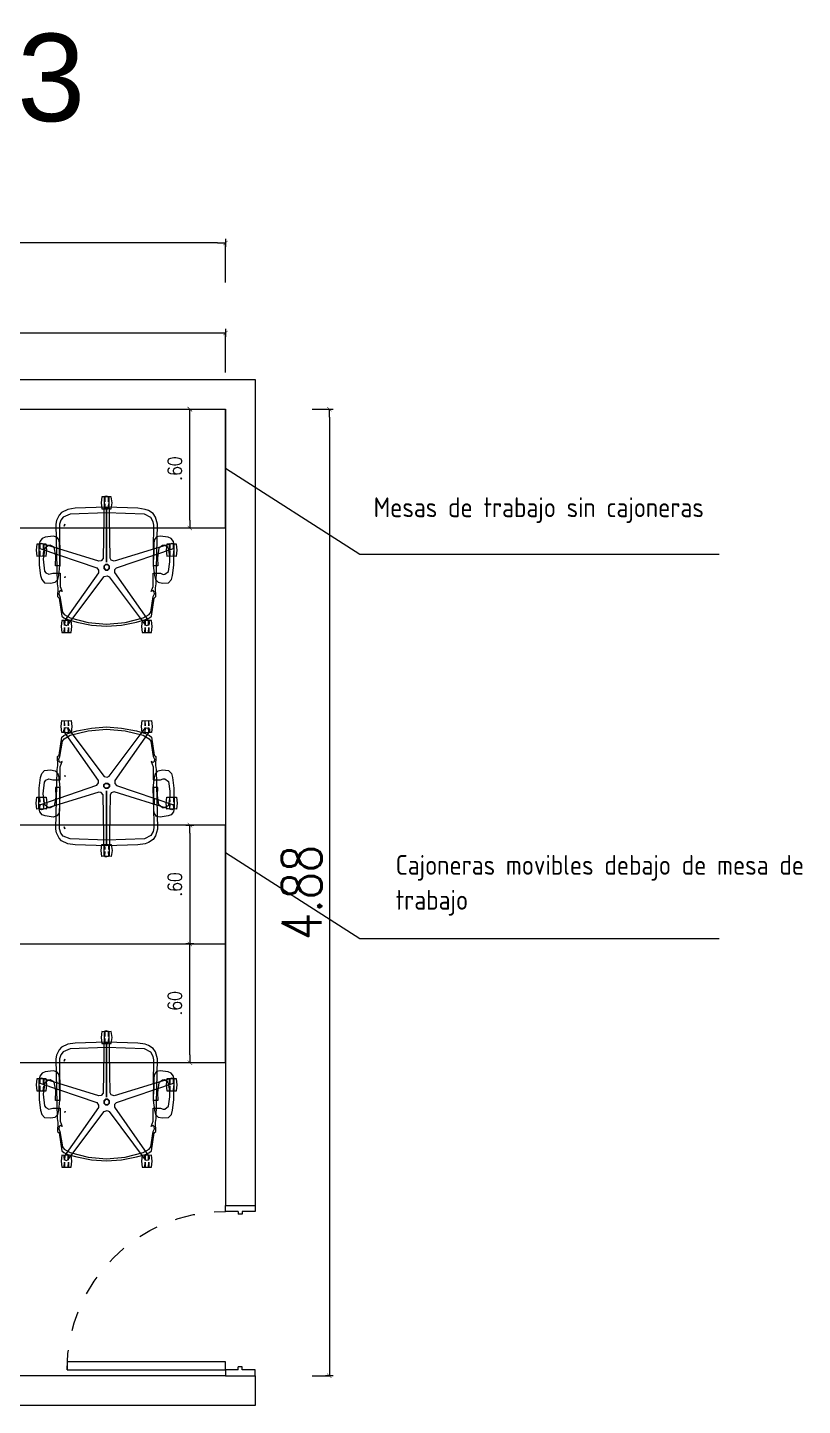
# Model space of a CAD drawing. Header units: millimetres. Extents: x 1591 to 1817, y 987 to 1091.
# Drawn here: x 1730.95 to 1734.87, y 1084.03 to 1090.98 of the extents above; entities that cross this region are included whole.
import ezdxf

# ---------------------------------------------------------------- set-up
doc = ezdxf.new("R2010")
doc.units = ezdxf.units.MM
doc.linetypes.add('HIDDEN2', pattern=[0.1875, 0.125, -0.0625])
for name, color, linetype in [('CA-Puertas', 252, 'Continuous'), ('CATALOGUE-TXT', 251, 'Continuous'), ('Paula', 1, 'Continuous')]:
    doc.layers.add(name, color=color, linetype=linetype)
doc.styles.add('RR', font='ROMANS.shx', dxfattribs={"width": 0.8})
doc.styles.get("Standard").update_dxf_attribs({"font": 'arial.ttf'})
doc.dimstyles.new('Copy of xx', dxfattribs={"dimscale": 2, "dimtxt": 0.036, "dimasz": 0.02, "dimexe": 0, "dimexo": 0.1, "dimgap": 0.02, "dimtad": 1, "dimzin": 4, "dimdsep": 46, "dimtxsty": 'RR', "dimblk1": 'COTA_N', "dimblk2": 'COTA_N', "dimsah": 1, "dimcen": 0, "dimclrd": 256, "dimclre": 256, "dimclrt": 256, "dimadec": 0, "dimazin": 0, "dimtfac": 1, "dimtix": 1, "dimtmove": 0, "dimatfit": 3, "dimldrblk": 'COTA_N', "dimfxl": 1, "dimtolj": 1, "dimtzin": 0, "dimarcsym": 0})

# ---------------------------------------------------------------- blocks, each defined once
blk = doc.blocks.new('A$C6B163F74')
for p, q in [((0.03, 0.085), (0.045, 0.085)), ((0.045, 0.065), (0.045, 0.085)), ((0.83, 0.085), (0.815, 0.085)), ((0.815, 0.065), (0.815, 0.085)), ((0.03, 0.065), (0.045, 0.065)), ((0.83, 0.065), (0.815, 0.065))]:
    blk.add_line(p, q)
blk.add_lwpolyline([(0.79, 0.95), (0.83, 0.95), (0.83, 0.15), (0.79, 0.15)], close=True)
for points in [[(0.03, 0.085), (0.03, 0.135), (0.03, 0.15), (0, 0.15), (0, 0.135)], [(0.83, 0.085), (0.83, 0.135), (0.83, 0.15), (0.86, 0.15), (0.86, 0.135)], [(0, 0.015), (0, 0), (0.03, 0), (0.03, 0.065)], [(0.86, 0.015), (0.86, 0), (0.83, 0), (0.83, 0.065)]]:
    blk.add_lwpolyline(points)
at = {"linetype": 'HIDDEN2', "ltscale": 0.5}
blk.add_arc((0.83, 0.15), 0.8, 90, 180, dxfattribs=at)
blk = doc.blocks.new('COTA_N')
for p, q in [((-1, 0), (0, 0)), ((0, 0.5), (0, -0.5))]:
    blk.add_line(p, q)
at = {"const_width": 0.065}
blk.add_lwpolyline([(0.14, 0.14), (0.28, 0.28), (0, 0), (-0.14, -0.14), (-0.28, -0.28)], dxfattribs=at)
blk = doc.blocks.new('*D74')
at = {"layer": 'CATALOGUE-TXT', "lineweight": -2, "transparency": 16777216}
blk.add_line((1731.7744, 1088.4953), (1731.7744, 1089.0153), dxfattribs=at)
at = {"layer": 'Defpoints', "color": 0, "transparency": 16777216}
for p in [(1731.7744, 1089.0553), (1731.7941, 1089.0553), (1731.7941, 1088.4553)]:
    blk.add_point(p, dxfattribs=at)
at = {"layer": 'CATALOGUE-TXT', "lineweight": -2, "transparency": 16777216, "xscale": 0.04, "yscale": 0.04, "zscale": 0.04}
for p, rotation in [((1731.7744, 1089.0553), 90), ((1731.7744, 1088.4553), 270)]:
    blk.add_blockref('COTA_N', p, dxfattribs=dict(at, rotation=rotation))
at = {"layer": 'CATALOGUE-TXT', "transparency": 16777216, "insert": (1731.6984, 1088.7553), "char_height": 0.072, "attachment_point": 5, "rotation": 90, "style": 'RR'}
blk.add_mtext('\\A1;.60', dxfattribs=at)
blk = doc.blocks.new('*D76')
at = {"layer": 'CATALOGUE-TXT', "lineweight": -2, "transparency": 16777216}
blk.add_line((1731.7744, 1085.7953), (1731.7744, 1086.3153), dxfattribs=at)
at = {"layer": 'Defpoints', "color": 0, "transparency": 16777216}
for p in [(1731.7744, 1086.3553), (1731.7941, 1086.3553), (1731.7941, 1085.7553)]:
    blk.add_point(p, dxfattribs=at)
at = {"layer": 'CATALOGUE-TXT', "lineweight": -2, "transparency": 16777216, "xscale": 0.04, "yscale": 0.04, "zscale": 0.04}
for p, rotation in [((1731.7744, 1086.3553), 90), ((1731.7744, 1085.7553), 270)]:
    blk.add_blockref('COTA_N', p, dxfattribs=dict(at, rotation=rotation))
at = {"layer": 'CATALOGUE-TXT', "transparency": 16777216, "insert": (1731.6984, 1086.0553), "char_height": 0.072, "attachment_point": 5, "rotation": 90, "style": 'RR'}
blk.add_mtext('\\A1;.60', dxfattribs=at)
blk = doc.blocks.new('*D72')
at = {"layer": 'CATALOGUE-TXT', "lineweight": -2, "transparency": 16777216}
blk.add_line((1731.7744, 1086.9153), (1731.7744, 1086.3953), dxfattribs=at)
at = {"layer": 'Defpoints', "color": 0, "transparency": 16777216}
for p in [(1731.7941, 1086.9553), (1731.7744, 1086.3553), (1731.7941, 1086.3553)]:
    blk.add_point(p, dxfattribs=at)
at = {"layer": 'CATALOGUE-TXT', "lineweight": -2, "transparency": 16777216, "xscale": 0.04, "yscale": 0.04, "zscale": 0.04}
for p, rotation in [((1731.7744, 1086.9553), 90), ((1731.7744, 1086.3553), 270)]:
    blk.add_blockref('COTA_N', p, dxfattribs=dict(at, rotation=rotation))
at = {"layer": 'CATALOGUE-TXT', "transparency": 16777216, "insert": (1731.6984, 1086.6553), "char_height": 0.072, "attachment_point": 5, "rotation": 90, "style": 'RR'}
blk.add_mtext('\\A1;.60', dxfattribs=at)
blk = doc.blocks.new('*D88')
at = {"layer": 'CATALOGUE-TXT', "lineweight": -2, "transparency": 16777216}
for p, q in [((1732.3914, 1089.0553), (1732.4788, 1089.0553)), ((1732.4788, 1089.0153), (1732.4788, 1084.2153)), ((1732.3914, 1084.1753), (1732.4788, 1084.1753))]:
    blk.add_line(p, q, dxfattribs=at)
at = {"layer": 'Defpoints', "color": 0, "transparency": 16777216}
for p in [(1732.1914, 1089.0553), (1732.1914, 1084.1753), (1732.4788, 1084.1753)]:
    blk.add_point(p, dxfattribs=at)
at = {"layer": 'CATALOGUE-TXT', "lineweight": -2, "transparency": 16777216, "xscale": 0.04, "yscale": 0.04, "zscale": 0.04}
for p, rotation in [((1732.4788, 1089.0553), 90), ((1732.4788, 1084.1753), 270)]:
    blk.add_blockref('COTA_N', p, dxfattribs=dict(at, rotation=rotation))
at = {"layer": 'CATALOGUE-TXT', "transparency": 16777216, "insert": (1732.3388, 1086.6153), "char_height": 0.072, "attachment_point": 5, "rotation": 90, "style": 'RR'}
blk.add_mtext('\\A1;{\\H2.77778x;4.88}', dxfattribs=at)
blk = doc.blocks.new('*D89')
at = {"layer": 'CATALOGUE-TXT', "lineweight": -2, "transparency": 16777216}
for p, q in [((1728.294, 1089.2402), (1728.294, 1089.4402)), ((1728.334, 1089.4402), (1731.914, 1089.4402)), ((1731.954, 1089.2402), (1731.954, 1089.4402))]:
    blk.add_line(p, q, dxfattribs=at)
at = {"layer": 'Defpoints', "color": 0, "transparency": 16777216}
for p in [(1731.954, 1089.4402), (1728.294, 1088.5797), (1731.954, 1088.5797)]:
    blk.add_point(p, dxfattribs=at)
at = {"layer": 'CATALOGUE-TXT', "lineweight": -2, "transparency": 16777216, "xscale": 0.04, "yscale": 0.04, "zscale": 0.04, "rotation": 180}
blk.add_blockref('COTA_N', (1728.294, 1089.4402), dxfattribs=at)
at = {"layer": 'CATALOGUE-TXT', "lineweight": -2, "transparency": 16777216, "xscale": 0.04, "yscale": 0.04, "zscale": 0.04}
blk.add_blockref('COTA_N', (1731.954, 1089.4402), dxfattribs=at)
at = {"layer": 'CATALOGUE-TXT', "transparency": 16777216, "insert": (1730.124, 1089.5802), "char_height": 0.072, "attachment_point": 5, "style": 'RR'}
blk.add_mtext('\\A1;{\\H2.77778x;3.66}', dxfattribs=at)
blk = doc.blocks.new('*D97')
at = {"layer": 'CATALOGUE-TXT', "lineweight": -2, "transparency": 16777216}
for p, q in [((1727.844, 1089.6946), (1727.844, 1089.8946)), ((1731.914, 1089.8946), (1727.884, 1089.8946)), ((1731.954, 1089.6946), (1731.954, 1089.8946))]:
    blk.add_line(p, q, dxfattribs=at)
at = {"layer": 'Defpoints', "color": 0, "transparency": 16777216}
for p in [(1727.844, 1089.8946), (1727.844, 1089.0553), (1731.954, 1089.0553)]:
    blk.add_point(p, dxfattribs=at)
at = {"layer": 'CATALOGUE-TXT', "lineweight": -2, "transparency": 16777216, "xscale": 0.04, "yscale": 0.04, "zscale": 0.04, "rotation": 180}
blk.add_blockref('COTA_N', (1727.844, 1089.8946), dxfattribs=at)
at = {"layer": 'CATALOGUE-TXT', "lineweight": -2, "transparency": 16777216, "xscale": 0.04, "yscale": 0.04, "zscale": 0.04}
blk.add_blockref('COTA_N', (1731.954, 1089.8946), dxfattribs=at)
at = {"layer": 'CATALOGUE-TXT', "transparency": 16777216, "insert": (1729.899, 1090.0346), "char_height": 0.072, "attachment_point": 5, "style": 'RR'}
blk.add_mtext('\\A1;{\\H2.77778x;4.11}', dxfattribs=at)

msp = doc.modelspace()

# ---------------------------------------------------------------- linework, layer by layer
for points in [[(1732.104, 1084.0253), (1727.694, 1084.0253), (1727.694, 1089.2053), (1732.104, 1089.2053), (1732.104, 1085.0353)], [(1727.844, 1089.0553), (1731.954, 1089.0553), (1731.954, 1085.0353)], [(1731.9515, 1084.1753), (1727.844, 1084.1753), (1727.844, 1089.0553)], [(1731.954, 1088.4553), (1731.954, 1089.0553)], [(1731.0112, 1088.3596), (1731.0167, 1088.3527), (1731.3054, 1088.2541), (1731.3138, 1088.2417), (1731.3123, 1088.2297), (1731.1374, 1087.9813), (1731.1372, 1087.9753), (1731.1428, 1087.9662), (1731.1504, 1087.9627), (1731.1587, 1087.9657), (1731.3417, 1088.2099), (1731.3561, 1088.214), (1731.367, 1088.2089), (1731.5492, 1087.9658), (1731.5548, 1087.9638), (1731.5652, 1087.9662), (1731.5709, 1087.9724), (1731.5706, 1087.9812), (1731.3949, 1088.2307), (1731.3954, 1088.2457), (1731.4037, 1088.2545), (1731.6912, 1088.3527), (1731.6949, 1088.3574), (1731.6957, 1088.368), (1731.6916, 1088.3753), (1731.6831, 1088.3777), (1731.3916, 1088.2878), (1731.3775, 1088.2929), (1731.3716, 1088.3035), (1731.3671, 1088.6072), (1731.3638, 1088.6122), (1731.354, 1088.6163), (1731.3457, 1088.6146), (1731.3408, 1088.6073), (1731.3363, 1088.3022), (1731.3271, 1088.2904), (1731.3152, 1088.2881), (1731.0249, 1088.3777), (1731.0192, 1088.3761), (1731.0122, 1088.368), (1731.0112, 1088.3596)], [(1731.1388, 1088.4639), (1731.1424, 1088.4744), (1731.1388, 1088.4639)], [(1731.012, 1088.3645), (1731.0141, 1088.268), (1731.0207, 1088.2155), (1731.0265, 1088.1951), (1731.0408, 1088.1794), (1731.0711, 1088.1769), (1731.0934, 1088.1812), (1731.1068, 1088.195), (1731.1124, 1088.2154), (1731.1182, 1088.2669), (1731.1161, 1088.381), (1731.1122, 1088.3973), (1731.1034, 1088.4089), (1731.0833, 1088.4147), (1731.0437, 1088.4092), (1731.028, 1088.4029), (1731.0166, 1088.3877), (1731.012, 1088.3645)], [(1731.5898, 1088.2669), (1731.5955, 1088.2154), (1731.6011, 1088.195), (1731.6146, 1088.1812), (1731.6369, 1088.1769), (1731.6671, 1088.1794), (1731.6814, 1088.1951), (1731.6872, 1088.2155), (1731.6939, 1088.268), (1731.6959, 1088.3645), (1731.6914, 1088.3877), (1731.6799, 1088.4029), (1731.6643, 1088.4092), (1731.6247, 1088.4147), (1731.6067, 1088.4116), (1731.5957, 1088.3973), (1731.5919, 1088.381), (1731.5898, 1088.2669)], [(1731.1237, 1087.9581), (1731.1272, 1087.9278), (1731.1403, 1087.928), (1731.1418, 1087.9533), (1731.1418, 1087.9282), (1731.1596, 1087.9277), (1731.1616, 1087.9533), (1731.1616, 1087.928), (1731.1747, 1087.9278), (1731.1782, 1087.9581), (1731.1747, 1087.9884), (1731.1616, 1087.9876), (1731.1601, 1087.963), (1731.1601, 1087.9881), (1731.1423, 1087.9886), (1731.1418, 1087.963), (1731.1403, 1087.9876), (1731.1272, 1087.9884), (1731.1237, 1087.9581)], [(1731.5298, 1087.9581), (1731.5332, 1087.9278), (1731.5463, 1087.928), (1731.5479, 1087.9533), (1731.5479, 1087.9282), (1731.5656, 1087.9277), (1731.5677, 1087.9533), (1731.5677, 1087.928), (1731.5808, 1087.9278), (1731.5842, 1087.9581), (1731.5808, 1087.9884), (1731.5677, 1087.9876), (1731.5662, 1087.963), (1731.5662, 1087.9881), (1731.5484, 1087.9886), (1731.5479, 1087.963), (1731.5463, 1087.9876), (1731.5332, 1087.9884), (1731.5298, 1087.9581)], [(1731.1237, 1087.4525), (1731.1272, 1087.4828), (1731.1403, 1087.4826), (1731.1418, 1087.4574), (1731.1418, 1087.4825), (1731.1596, 1087.483), (1731.1616, 1087.4574), (1731.1616, 1087.4826), (1731.1747, 1087.4828), (1731.1782, 1087.4525), (1731.1747, 1087.4223), (1731.1616, 1087.4231), (1731.1601, 1087.4477), (1731.1601, 1087.4226), (1731.1423, 1087.422), (1731.1418, 1087.4477), (1731.1403, 1087.4231), (1731.1272, 1087.4223), (1731.1237, 1087.4525)], [(1731.5298, 1087.4525), (1731.5332, 1087.4828), (1731.5463, 1087.4826), (1731.5479, 1087.4574), (1731.5479, 1087.4825), (1731.5656, 1087.483), (1731.5677, 1087.4574), (1731.5677, 1087.4826), (1731.5808, 1087.4828), (1731.5842, 1087.4525), (1731.5808, 1087.4223), (1731.5677, 1087.4231), (1731.5662, 1087.4477), (1731.5662, 1087.4226), (1731.5484, 1087.422), (1731.5479, 1087.4477), (1731.5463, 1087.4231), (1731.5332, 1087.4223), (1731.5298, 1087.4525)], [(1731.0112, 1087.0511), (1731.0167, 1087.058), (1731.3054, 1087.1565), (1731.3138, 1087.169), (1731.3123, 1087.181), (1731.1374, 1087.4294), (1731.1372, 1087.4353), (1731.1428, 1087.4444), (1731.1504, 1087.448), (1731.1587, 1087.4449), (1731.3417, 1087.2008), (1731.3561, 1087.1966), (1731.367, 1087.2017), (1731.5492, 1087.4448), (1731.5548, 1087.4469), (1731.5652, 1087.4444), (1731.5709, 1087.4382), (1731.5706, 1087.4294), (1731.3949, 1087.18), (1731.3954, 1087.165), (1731.4037, 1087.1561), (1731.6912, 1087.058), (1731.6949, 1087.0533), (1731.6957, 1087.0427), (1731.6916, 1087.0353), (1731.6831, 1087.0329), (1731.3916, 1087.1229), (1731.3775, 1087.1178), (1731.3716, 1087.1072), (1731.3671, 1086.8035), (1731.3638, 1086.7985), (1731.354, 1086.7944), (1731.3457, 1086.796), (1731.3408, 1086.8033), (1731.3363, 1087.1084), (1731.3271, 1087.1202), (1731.3152, 1087.1225), (1731.0249, 1087.033), (1731.0192, 1087.0346), (1731.0122, 1087.0427), (1731.0112, 1087.0511)], [(1731.012, 1087.0462), (1731.0141, 1087.1426), (1731.0207, 1087.1952), (1731.0265, 1087.2156), (1731.0408, 1087.2313), (1731.0711, 1087.2338), (1731.0934, 1087.2295), (1731.1068, 1087.2157), (1731.1124, 1087.1952), (1731.1182, 1087.1437), (1731.1161, 1087.0297), (1731.1122, 1087.0134), (1731.1034, 1087.0018), (1731.0833, 1086.9959), (1731.0437, 1087.0015), (1731.028, 1087.0078), (1731.0166, 1087.023), (1731.012, 1087.0462)], [(1731.5898, 1087.1437), (1731.5955, 1087.1952), (1731.6011, 1087.2157), (1731.6146, 1087.2295), (1731.6369, 1087.2338), (1731.6671, 1087.2313), (1731.6814, 1087.2156), (1731.6872, 1087.1952), (1731.6939, 1087.1426), (1731.6959, 1087.0462), (1731.6914, 1087.023), (1731.6799, 1087.0078), (1731.6643, 1087.0015), (1731.6247, 1086.9959), (1731.6067, 1086.999), (1731.5957, 1087.0134), (1731.5919, 1087.0297), (1731.5898, 1087.1437)], [(1731.1388, 1086.9468), (1731.1424, 1086.9363), (1731.1388, 1086.9468)], [(1731.954, 1086.9553), (1731.954, 1086.3553)], [(1731.954, 1085.7553), (1731.954, 1086.3553)], [(1731.0112, 1085.6596), (1731.0167, 1085.6527), (1731.3054, 1085.5541), (1731.3138, 1085.5417), (1731.3123, 1085.5297), (1731.1374, 1085.2813), (1731.1372, 1085.2753), (1731.1428, 1085.2662), (1731.1504, 1085.2627), (1731.1587, 1085.2657), (1731.3417, 1085.5099), (1731.3561, 1085.514), (1731.367, 1085.5089), (1731.5492, 1085.2658), (1731.5548, 1085.2638), (1731.5652, 1085.2662), (1731.5709, 1085.2724), (1731.5706, 1085.2812), (1731.3949, 1085.5307), (1731.3954, 1085.5457), (1731.4037, 1085.5545), (1731.6912, 1085.6527), (1731.6949, 1085.6574), (1731.6957, 1085.668), (1731.6916, 1085.6753), (1731.6831, 1085.6777), (1731.3916, 1085.5878), (1731.3775, 1085.5929), (1731.3716, 1085.6035), (1731.3671, 1085.9072), (1731.3638, 1085.9122), (1731.354, 1085.9163), (1731.3457, 1085.9146), (1731.3408, 1085.9073), (1731.3363, 1085.6022), (1731.3271, 1085.5904), (1731.3152, 1085.5881), (1731.0249, 1085.6777), (1731.0192, 1085.6761), (1731.0122, 1085.668), (1731.0112, 1085.6596)], [(1731.1388, 1085.7639), (1731.1424, 1085.7744), (1731.1388, 1085.7639)], [(1731.012, 1085.6645), (1731.0141, 1085.568), (1731.0207, 1085.5155), (1731.0265, 1085.4951), (1731.0408, 1085.4794), (1731.0711, 1085.4769), (1731.0934, 1085.4812), (1731.1068, 1085.495), (1731.1124, 1085.5154), (1731.1182, 1085.5669), (1731.1161, 1085.681), (1731.1122, 1085.6973), (1731.1034, 1085.7089), (1731.0833, 1085.7147), (1731.0437, 1085.7092), (1731.028, 1085.7029), (1731.0166, 1085.6877), (1731.012, 1085.6645)], [(1731.5898, 1085.5669), (1731.5955, 1085.5154), (1731.6011, 1085.495), (1731.6146, 1085.4812), (1731.6369, 1085.4769), (1731.6671, 1085.4794), (1731.6814, 1085.4951), (1731.6872, 1085.5155), (1731.6939, 1085.568), (1731.6959, 1085.6645), (1731.6914, 1085.6877), (1731.6799, 1085.7029), (1731.6643, 1085.7092), (1731.6247, 1085.7147), (1731.6067, 1085.7116), (1731.5957, 1085.6973), (1731.5919, 1085.681), (1731.5898, 1085.5669)], [(1731.1237, 1085.2581), (1731.1272, 1085.2278), (1731.1403, 1085.228), (1731.1418, 1085.2533), (1731.1418, 1085.2282), (1731.1596, 1085.2277), (1731.1616, 1085.2533), (1731.1616, 1085.228), (1731.1747, 1085.2278), (1731.1782, 1085.2581), (1731.1747, 1085.2884), (1731.1616, 1085.2876), (1731.1601, 1085.263), (1731.1601, 1085.2881), (1731.1423, 1085.2886), (1731.1418, 1085.263), (1731.1403, 1085.2876), (1731.1272, 1085.2884), (1731.1237, 1085.2581)], [(1731.5298, 1085.2581), (1731.5332, 1085.2278), (1731.5463, 1085.228), (1731.5479, 1085.2533), (1731.5479, 1085.2282), (1731.5656, 1085.2277), (1731.5677, 1085.2533), (1731.5677, 1085.228), (1731.5808, 1085.2278), (1731.5842, 1085.2581), (1731.5808, 1085.2884), (1731.5677, 1085.2876), (1731.5662, 1085.263), (1731.5662, 1085.2881), (1731.5484, 1085.2886), (1731.5479, 1085.263), (1731.5463, 1085.2876), (1731.5332, 1085.2884), (1731.5298, 1085.2581)], [(1731.954, 1085.0353), (1732.104, 1085.0353)], [(1731.954, 1084.1753), (1731.949, 1084.1753)], [(1731.954, 1084.1753), (1732.104, 1084.1753)], [(1732.104, 1084.1753), (1732.104, 1084.0253), (1732.104, 1084.0253)]]:
    msp.add_lwpolyline(points)
for points in [[(1731.3268, 1088.583), (1731.3302, 1088.5527), (1731.3433, 1088.5529), (1731.3448, 1088.5782), (1731.3448, 1088.553), (1731.3626, 1088.5525), (1731.3646, 1088.5782), (1731.3646, 1088.5529), (1731.3777, 1088.5527), (1731.3812, 1088.583), (1731.3777, 1088.6133), (1731.3646, 1088.6124), (1731.3631, 1088.5878), (1731.3631, 1088.613), (1731.3454, 1088.6135), (1731.3448, 1088.5878), (1731.3433, 1088.6124), (1731.3302, 1088.6133), (1731.3268, 1088.583)], [(1731.0396, 1088.2383), (1731.0465, 1088.2292), (1731.0616, 1088.2215), (1731.0818, 1088.2266), (1731.1186, 1088.2266), (1731.1194, 1088.1605), (1731.1294, 1088.1344), (1731.1187, 1088.1392), (1731.1141, 1088.1336), (1731.1122, 1088.1223), (1731.1184, 1088.109), (1731.1308, 1088.0307), (1731.1389, 1088.0191), (1731.17, 1088.0017), (1731.2607, 1087.9789), (1731.354, 1087.9703), (1731.4473, 1087.9789), (1731.538, 1088.0017), (1731.5691, 1088.0191), (1731.5772, 1088.0307), (1731.5896, 1088.109), (1731.5958, 1088.1223), (1731.5939, 1088.1336), (1731.5894, 1088.1392), (1731.5785, 1088.1343), (1731.5885, 1088.1605), (1731.5894, 1088.2266), (1731.6262, 1088.2266), (1731.6397, 1088.2208), (1731.6481, 1088.2217), (1731.6663, 1088.2356), (1731.6737, 1088.2841), (1731.6731, 1088.3149), (1731.6655, 1088.3582), (1731.6443, 1088.3685), (1731.6359, 1088.3676), (1731.6177, 1088.3537), (1731.6103, 1088.3053), (1731.6122, 1088.265), (1731.5899, 1088.2652), (1731.5906, 1088.3207), (1731.594, 1088.3217), (1731.594, 1088.3506), (1731.5909, 1088.3516), (1731.5923, 1088.4699), (1731.5884, 1088.4872), (1731.5765, 1088.5083), (1731.546, 1088.525), (1731.354, 1088.5319), (1731.354, 1088.2823), (1731.354, 1088.5319), (1731.1692, 1088.5252), (1731.1353, 1088.5105), (1731.1234, 1088.4955), (1731.1156, 1088.4746), (1731.1181, 1088.2652), (1731.0957, 1088.265), (1731.0971, 1088.3149), (1731.0895, 1088.3582), (1731.0683, 1088.3685), (1731.0599, 1088.3676), (1731.0416, 1088.3537), (1731.0339, 1088.2977), (1731.0396, 1088.2383)], [(1731.0976, 1088.475), (1731.1037, 1088.1738), (1731.1074, 1088.1537), (1731.1051, 1088.1091), (1731.1137, 1088.1015), (1731.1282, 1088.0111), (1731.138, 1088.0023), (1731.1574, 1087.9927), (1731.2033, 1087.9797), (1731.2781, 1087.9652), (1731.354, 1087.9595), (1731.4299, 1087.9652), (1731.5047, 1087.9797), (1731.5506, 1087.9927), (1731.57, 1088.0023), (1731.5798, 1088.0111), (1731.5943, 1088.1015), (1731.6029, 1088.1091), (1731.6005, 1088.1538), (1731.6042, 1088.1738), (1731.6104, 1088.475), (1731.6002, 1088.5101), (1731.5884, 1088.5283), (1731.5661, 1088.5432), (1731.5493, 1088.5496), (1731.5121, 1088.5551), (1731.354, 1088.5602), (1731.354, 1088.5322), (1731.354, 1088.5602), (1731.1958, 1088.5551), (1731.1587, 1088.5496), (1731.126, 1088.5339), (1731.1138, 1088.5206), (1731.1015, 1088.4938), (1731.0976, 1088.475)], [(1730.9983, 1088.3443), (1731.0017, 1088.314), (1731.0148, 1088.3142), (1731.0163, 1088.3395), (1731.0163, 1088.3144), (1731.0341, 1088.3138), (1731.0361, 1088.3395), (1731.0361, 1088.3142), (1731.0492, 1088.314), (1731.0527, 1088.3443), (1731.0492, 1088.3746), (1731.0361, 1088.3738), (1731.0346, 1088.3492), (1731.0346, 1088.3743), (1731.0168, 1088.3748), (1731.0163, 1088.3492), (1731.0148, 1088.3738), (1731.0017, 1088.3746), (1730.9983, 1088.3443)], [(1731.6553, 1088.3443), (1731.6587, 1088.314), (1731.6718, 1088.3142), (1731.6733, 1088.3395), (1731.6733, 1088.3144), (1731.6911, 1088.3138), (1731.6932, 1088.3395), (1731.6932, 1088.3142), (1731.7062, 1088.314), (1731.7097, 1088.3443), (1731.7063, 1088.3746), (1731.6932, 1088.3738), (1731.6916, 1088.3492), (1731.6916, 1088.3743), (1731.6739, 1088.3748), (1731.6733, 1088.3492), (1731.6718, 1088.3738), (1731.6587, 1088.3746), (1731.6553, 1088.3443)], [(1731.3399, 1088.2511), (1731.3481, 1088.2429), (1731.3598, 1088.2429), (1731.3681, 1088.2511), (1731.3681, 1088.2628), (1731.3598, 1088.271), (1731.3481, 1088.271), (1731.3399, 1088.2628), (1731.3399, 1088.2511)], [(1731.3416, 1088.2518), (1731.3489, 1088.2446), (1731.3591, 1088.2446), (1731.3663, 1088.2518), (1731.3663, 1088.2621), (1731.3591, 1088.2693), (1731.3489, 1088.2693), (1731.3416, 1088.2621), (1731.3416, 1088.2518)], [(1731.1435, 1088.2044), (1731.1442, 1088.2106), (1731.1441, 1088.2106), (1731.1435, 1088.2044)], [(1731.0396, 1087.1723), (1731.0465, 1087.1815), (1731.0616, 1087.1891), (1731.0818, 1087.184), (1731.1186, 1087.184), (1731.1194, 1087.2502), (1731.1294, 1087.2763), (1731.1187, 1087.2715), (1731.1141, 1087.277), (1731.1122, 1087.2883), (1731.1184, 1087.3017), (1731.1308, 1087.38), (1731.1389, 1087.3916), (1731.17, 1087.4089), (1731.2607, 1087.4318), (1731.354, 1087.4404), (1731.4473, 1087.4318), (1731.538, 1087.4089), (1731.5691, 1087.3916), (1731.5772, 1087.38), (1731.5896, 1087.3017), (1731.5958, 1087.2883), (1731.5939, 1087.277), (1731.5894, 1087.2715), (1731.5785, 1087.2763), (1731.5885, 1087.2502), (1731.5894, 1087.184), (1731.6262, 1087.184), (1731.6397, 1087.1898), (1731.6481, 1087.1889), (1731.6663, 1087.1751), (1731.6737, 1087.1266), (1731.6731, 1087.0958), (1731.6655, 1087.0525), (1731.6443, 1087.0421), (1731.6359, 1087.043), (1731.6177, 1087.0569), (1731.6103, 1087.1054), (1731.6122, 1087.1457), (1731.5899, 1087.1455), (1731.5906, 1087.0899), (1731.594, 1087.0889), (1731.594, 1087.06), (1731.5909, 1087.059), (1731.5923, 1086.9408), (1731.5884, 1086.9234), (1731.5765, 1086.9023), (1731.546, 1086.8857), (1731.354, 1086.8788), (1731.354, 1087.1283), (1731.354, 1086.8788), (1731.1692, 1086.8854), (1731.1353, 1086.9002), (1731.1234, 1086.9152), (1731.1156, 1086.9361), (1731.1181, 1087.1455), (1731.0957, 1087.1457), (1731.0971, 1087.0958), (1731.0895, 1087.0525), (1731.0683, 1087.0421), (1731.0599, 1087.043), (1731.0416, 1087.0569), (1731.0339, 1087.113), (1731.0396, 1087.1723)], [(1731.0976, 1086.9356), (1731.1037, 1087.2369), (1731.1074, 1087.2569), (1731.1051, 1087.3016), (1731.1137, 1087.3092), (1731.1282, 1087.3996), (1731.138, 1087.4083), (1731.1574, 1087.418), (1731.2033, 1087.4309), (1731.2781, 1087.4455), (1731.354, 1087.4512), (1731.4299, 1087.4455), (1731.5047, 1087.4309), (1731.5506, 1087.418), (1731.57, 1087.4083), (1731.5798, 1087.3996), (1731.5943, 1087.3092), (1731.6029, 1087.3016), (1731.6005, 1087.2569), (1731.6042, 1087.2368), (1731.6104, 1086.9356), (1731.6002, 1086.9005), (1731.5884, 1086.8823), (1731.5661, 1086.8675), (1731.5493, 1086.8611), (1731.5121, 1086.8556), (1731.354, 1086.8504), (1731.354, 1086.8784), (1731.354, 1086.8504), (1731.1958, 1086.8556), (1731.1587, 1086.8611), (1731.126, 1086.8767), (1731.1138, 1086.89), (1731.1015, 1086.9169), (1731.0976, 1086.9356)], [(1731.1435, 1087.2062), (1731.1442, 1087.2001), (1731.1441, 1087.2), (1731.1435, 1087.2062)], [(1731.3399, 1087.1596), (1731.3481, 1087.1678), (1731.3598, 1087.1678), (1731.3681, 1087.1596), (1731.3681, 1087.1479), (1731.3598, 1087.1396), (1731.3481, 1087.1396), (1731.3399, 1087.1479), (1731.3399, 1087.1596)], [(1731.3416, 1087.1588), (1731.3489, 1087.1661), (1731.3591, 1087.1661), (1731.3663, 1087.1588), (1731.3663, 1087.1486), (1731.3591, 1087.1414), (1731.3489, 1087.1414), (1731.3416, 1087.1486), (1731.3416, 1087.1588)], [(1730.9983, 1087.0663), (1731.0017, 1087.0966), (1731.0148, 1087.0964), (1731.0163, 1087.0712), (1731.0163, 1087.0963), (1731.0341, 1087.0968), (1731.0361, 1087.0712), (1731.0361, 1087.0964), (1731.0492, 1087.0966), (1731.0527, 1087.0663), (1731.0492, 1087.0361), (1731.0361, 1087.0369), (1731.0346, 1087.0615), (1731.0346, 1087.0364), (1731.0168, 1087.0359), (1731.0163, 1087.0615), (1731.0148, 1087.0369), (1731.0017, 1087.0361), (1730.9983, 1087.0663)], [(1731.6553, 1087.0663), (1731.6587, 1087.0966), (1731.6718, 1087.0964), (1731.6733, 1087.0712), (1731.6733, 1087.0963), (1731.6911, 1087.0968), (1731.6932, 1087.0712), (1731.6932, 1087.0964), (1731.7062, 1087.0966), (1731.7097, 1087.0663), (1731.7063, 1087.0361), (1731.6932, 1087.0369), (1731.6916, 1087.0615), (1731.6916, 1087.0364), (1731.6739, 1087.0359), (1731.6733, 1087.0615), (1731.6718, 1087.0369), (1731.6587, 1087.0361), (1731.6553, 1087.0663)], [(1731.3268, 1086.8277), (1731.3302, 1086.858), (1731.3433, 1086.8578), (1731.3448, 1086.8325), (1731.3448, 1086.8576), (1731.3626, 1086.8581), (1731.3646, 1086.8325), (1731.3646, 1086.8578), (1731.3777, 1086.858), (1731.3812, 1086.8277), (1731.3777, 1086.7974), (1731.3646, 1086.7982), (1731.3631, 1086.8228), (1731.3631, 1086.7977), (1731.3454, 1086.7972), (1731.3448, 1086.8228), (1731.3433, 1086.7982), (1731.3302, 1086.7974), (1731.3268, 1086.8277)], [(1731.3268, 1085.883), (1731.3302, 1085.8527), (1731.3433, 1085.8529), (1731.3448, 1085.8782), (1731.3448, 1085.853), (1731.3626, 1085.8525), (1731.3646, 1085.8782), (1731.3646, 1085.8529), (1731.3777, 1085.8527), (1731.3812, 1085.883), (1731.3777, 1085.9133), (1731.3646, 1085.9124), (1731.3631, 1085.8878), (1731.3631, 1085.913), (1731.3454, 1085.9135), (1731.3448, 1085.8878), (1731.3433, 1085.9124), (1731.3302, 1085.9133), (1731.3268, 1085.883)], [(1731.0396, 1085.5383), (1731.0465, 1085.5292), (1731.0616, 1085.5215), (1731.0818, 1085.5266), (1731.1186, 1085.5266), (1731.1194, 1085.4605), (1731.1294, 1085.4344), (1731.1187, 1085.4392), (1731.1141, 1085.4336), (1731.1122, 1085.4223), (1731.1184, 1085.409), (1731.1308, 1085.3307), (1731.1389, 1085.3191), (1731.17, 1085.3017), (1731.2607, 1085.2789), (1731.354, 1085.2703), (1731.4473, 1085.2789), (1731.538, 1085.3017), (1731.5691, 1085.3191), (1731.5772, 1085.3307), (1731.5896, 1085.409), (1731.5958, 1085.4223), (1731.5939, 1085.4336), (1731.5894, 1085.4392), (1731.5785, 1085.4343), (1731.5885, 1085.4605), (1731.5894, 1085.5266), (1731.6262, 1085.5266), (1731.6397, 1085.5208), (1731.6481, 1085.5217), (1731.6663, 1085.5356), (1731.6737, 1085.5841), (1731.6731, 1085.6149), (1731.6655, 1085.6582), (1731.6443, 1085.6685), (1731.6359, 1085.6676), (1731.6177, 1085.6537), (1731.6103, 1085.6053), (1731.6122, 1085.565), (1731.5899, 1085.5652), (1731.5906, 1085.6207), (1731.594, 1085.6217), (1731.594, 1085.6506), (1731.5909, 1085.6516), (1731.5923, 1085.7699), (1731.5884, 1085.7872), (1731.5765, 1085.8083), (1731.546, 1085.825), (1731.354, 1085.8319), (1731.354, 1085.5823), (1731.354, 1085.8319), (1731.1692, 1085.8252), (1731.1353, 1085.8105), (1731.1234, 1085.7955), (1731.1156, 1085.7746), (1731.1181, 1085.5652), (1731.0957, 1085.565), (1731.0971, 1085.6149), (1731.0895, 1085.6582), (1731.0683, 1085.6685), (1731.0599, 1085.6676), (1731.0416, 1085.6537), (1731.0339, 1085.5977), (1731.0396, 1085.5383)], [(1731.0976, 1085.775), (1731.1037, 1085.4738), (1731.1074, 1085.4537), (1731.1051, 1085.4091), (1731.1137, 1085.4015), (1731.1282, 1085.3111), (1731.138, 1085.3023), (1731.1574, 1085.2927), (1731.2033, 1085.2797), (1731.2781, 1085.2652), (1731.354, 1085.2595), (1731.4299, 1085.2652), (1731.5047, 1085.2797), (1731.5506, 1085.2927), (1731.57, 1085.3023), (1731.5798, 1085.3111), (1731.5943, 1085.4015), (1731.6029, 1085.4091), (1731.6005, 1085.4538), (1731.6042, 1085.4738), (1731.6104, 1085.775), (1731.6002, 1085.8101), (1731.5884, 1085.8283), (1731.5661, 1085.8432), (1731.5493, 1085.8496), (1731.5121, 1085.8551), (1731.354, 1085.8602), (1731.354, 1085.8322), (1731.354, 1085.8602), (1731.1958, 1085.8551), (1731.1587, 1085.8496), (1731.126, 1085.8339), (1731.1138, 1085.8206), (1731.1015, 1085.7938), (1731.0976, 1085.775)], [(1730.9983, 1085.6443), (1731.0017, 1085.614), (1731.0148, 1085.6142), (1731.0163, 1085.6395), (1731.0163, 1085.6144), (1731.0341, 1085.6138), (1731.0361, 1085.6395), (1731.0361, 1085.6142), (1731.0492, 1085.614), (1731.0527, 1085.6443), (1731.0492, 1085.6746), (1731.0361, 1085.6738), (1731.0346, 1085.6492), (1731.0346, 1085.6743), (1731.0168, 1085.6748), (1731.0163, 1085.6492), (1731.0148, 1085.6738), (1731.0017, 1085.6746), (1730.9983, 1085.6443)], [(1731.6553, 1085.6443), (1731.6587, 1085.614), (1731.6718, 1085.6142), (1731.6733, 1085.6395), (1731.6733, 1085.6144), (1731.6911, 1085.6138), (1731.6932, 1085.6395), (1731.6932, 1085.6142), (1731.7062, 1085.614), (1731.7097, 1085.6443), (1731.7063, 1085.6746), (1731.6932, 1085.6738), (1731.6916, 1085.6492), (1731.6916, 1085.6743), (1731.6739, 1085.6748), (1731.6733, 1085.6492), (1731.6718, 1085.6738), (1731.6587, 1085.6746), (1731.6553, 1085.6443)], [(1731.3399, 1085.5511), (1731.3481, 1085.5429), (1731.3598, 1085.5429), (1731.3681, 1085.5511), (1731.3681, 1085.5628), (1731.3598, 1085.571), (1731.3481, 1085.571), (1731.3399, 1085.5628), (1731.3399, 1085.5511)], [(1731.3416, 1085.5518), (1731.3489, 1085.5446), (1731.3591, 1085.5446), (1731.3663, 1085.5518), (1731.3663, 1085.5621), (1731.3591, 1085.5693), (1731.3489, 1085.5693), (1731.3416, 1085.5621), (1731.3416, 1085.5518)], [(1731.1435, 1085.5044), (1731.1442, 1085.5106), (1731.1441, 1085.5106), (1731.1435, 1085.5044)]]:
    msp.add_lwpolyline(points, close=True)
at = {"layer": 'Paula'}
for points in [[(1730.554, 1089.0553), (1731.954, 1089.0553), (1731.954, 1088.4553), (1730.554, 1088.4553)], [(1730.554, 1086.3553), (1731.954, 1086.3553), (1731.954, 1086.9553), (1730.554, 1086.9553)], [(1730.554, 1086.3553), (1731.954, 1086.3553), (1731.954, 1085.7553), (1730.554, 1085.7553)]]:
    msp.add_lwpolyline(points, close=True, dxfattribs=at)
for points in [[(1734.4481, 1088.321), (1732.6328, 1088.321), (1731.954, 1088.7553)], [(1734.4481, 1086.3811), (1732.6328, 1086.3811), (1731.954, 1086.8154)]]:
    msp.add_lwpolyline(points, dxfattribs=at)

# ---------------------------------------------------------------- block references
at = {"layer": 'CA-Puertas', "xscale": -1, "rotation": 90}
msp.add_blockref('A$C6B163F74', (1732.104, 1085.0353), dxfattribs=at)

# ---------------------------------------------------------------- texts
at = {"layer": 'Paula', "attachment_point": 5}
for s, width, gutter_width, heights, insert, char_height in [('\\pxsm1.0583;Opción 3', 5.724133, 1.3261, [3.984], (1730.0104, 1090.6635), 0.441856), ('\\pxsm1.0583,ql;{\\Fdim|c0;Mesas de trabajo sin cajoneras}', 2.093508, 0.3001, [0.9017], (1733.7494, 1088.545), 0.1), ('\\pxsm1.0583,ql;{\\Fdim|c0;Cajoneras movibles debajo de mesa de trabajo}', 2.093508, 0.3001, [0.9017], (1733.8604, 1086.6511), 0.1)]:
    msp.add_mtext_dynamic_manual_height_columns(s, width=width, gutter_width=gutter_width, heights=heights, dxfattribs=dict(at, insert=insert, char_height=char_height))

# ---------------------------------------------------------------- dimensions: what is measured, and where the dimension line sits
at = {"layer": 'CATALOGUE-TXT'}
for base, p1, p2, picture, middle in [((1727.844, 1089.8946), (1731.954, 1089.0553), (1727.844, 1089.0553), '*D97', (1729.899, 1090.0346)), ((1731.954, 1089.4402), (1728.294, 1088.5797), (1731.954, 1088.5797), '*D89', (1730.124, 1089.5802))]:
    dim = msp.add_linear_dim(base=base, p1=p1, p2=p2, text='{\\H2.77778x;<>}', dimstyle='Copy of xx', override={"dimfxl": 0.1, "dimfxlon": 1}, dxfattribs=at)
    dim.commit()
    dim.dimension.update_dxf_attribs({"geometry": picture, "text_midpoint": middle})
for base, p1, p2, angle, picture, middle in [((1731.7744, 1089.0553), (1731.7941, 1088.4553), (1731.7941, 1089.0553), 90, '*D74', (1731.7744, 1088.7553)), ((1731.7744, 1086.3553), (1731.7941, 1086.9553), (1731.7941, 1086.3553), 270, '*D72', (1731.7744, 1086.6553)), ((1731.7744, 1086.3553), (1731.7941, 1085.7553), (1731.7941, 1086.3553), 90, '*D76', (1731.7744, 1086.0553))]:
    dim = msp.add_linear_dim(base=base, p1=p1, p2=p2, angle=angle, dimstyle='Copy of xx', override={"dimfxl": 0.1, "dimfxlon": 1}, dxfattribs=at)
    dim.commit()
    dim.dimension.update_dxf_attribs({"geometry": picture, "text_midpoint": middle, "dimtype": 160})
dim = msp.add_linear_dim(base=(1732.4788, 1084.1753), p1=(1732.1914, 1089.0553), p2=(1732.1914, 1084.1753), angle=90, text='{\\H2.77778x;<>}', dimstyle='Copy of xx', override={"dimfxl": 0.1, "dimfxlon": 1}, dxfattribs=at)
dim.commit()
dim.dimension.update_dxf_attribs({"geometry": '*D88', "text_midpoint": (1732.3388, 1086.6153)})

doc.saveas('drawing.dxf')
